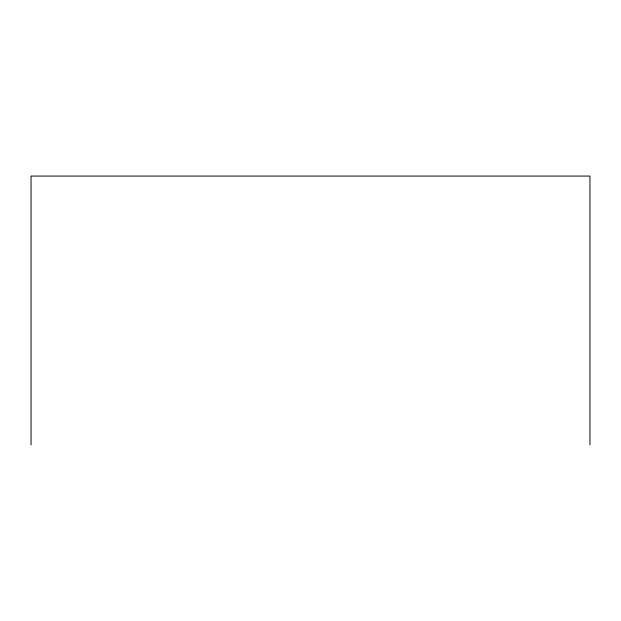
<?xml version="1.0" encoding="UTF-8"?>
<svg xmlns="http://www.w3.org/2000/svg" width="621" height="621" viewBox="0 0 621 621"><rect width="100%" height="100%" fill="white"/><g stroke="black" fill="none" stroke-linecap="round" stroke-linejoin="round"><path stroke-width="0.93" d="M589.95 444.931L589.95 176.069L31.05 176.069L31.05 444.931"/></g></svg>
